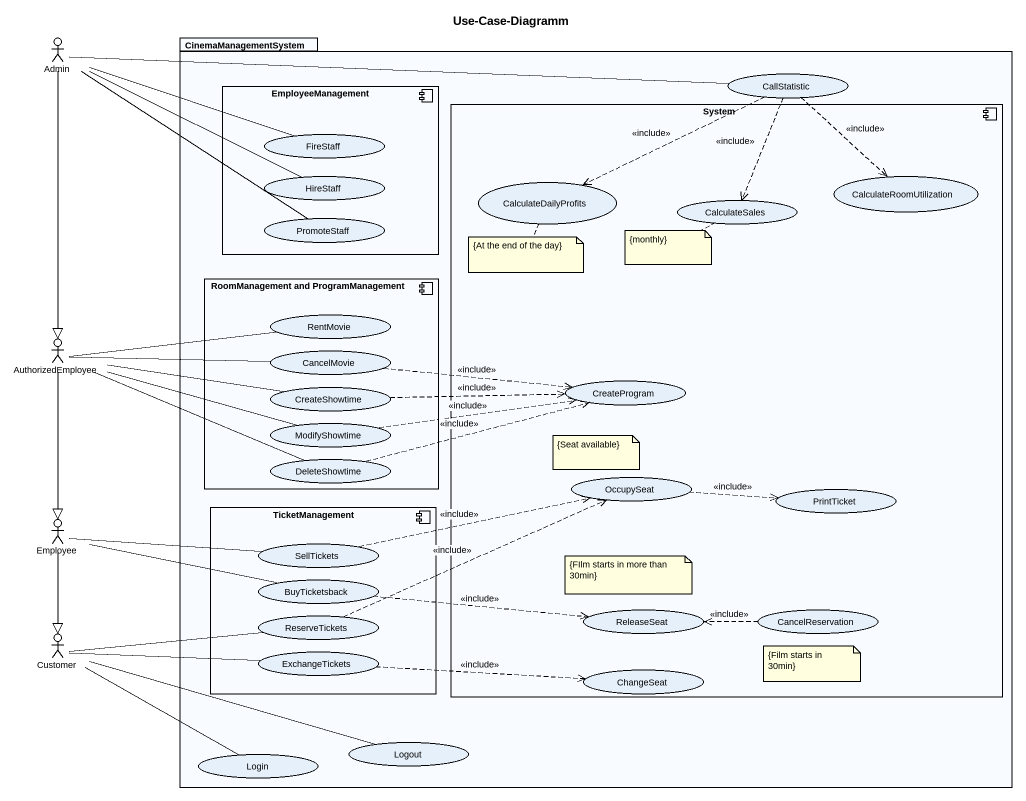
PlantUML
@startuml
title Use-Case-Diagramm
actor Admin
package CinemaManagementSystem {
  component EmployeeManagement {
    usecase FireStaff
    usecase HireStaff
    usecase PromoteStaff
  }
  usecase CallStatistic
  component System {
    usecase CalculateDailyProfits
    usecase CalculateSales
    usecase CalculateRoomUtilization
    usecase CreateProgram
    usecase OccupySeat
    usecase PrintTicket
    usecase ReleaseSeat
    usecase CancelReservation
    usecase ChangeSeat
  }
  component "RoomManagement and ProgramManagement" as RoomManagement_and {
    usecase RentMovie
    usecase CancelMovie
    usecase CreateShowtime
    usecase ModifyShowtime
    usecase DeleteShowtime
  }
  component TicketManagement {
    usecase SellTickets
    usecase BuyTicketsback
    usecase ReserveTickets
    usecase ExchangeTickets
  }
  usecase Logout
  usecase Login
}
actor AuthorizedEmployee
actor Employee
actor Customer
Admin -right- CallStatistic
Admin -right- FireStaff
Admin -right- HireStaff
Admin -- PromoteStaff
Admin --|> AuthorizedEmployee
CallStatistic .left.> CalculateDailyProfits : <<include>>
CallStatistic ..> CalculateSales : <<include>>
CallStatistic ..> CalculateRoomUtilization : <<include>>
AuthorizedEmployee -right- RentMovie
AuthorizedEmployee -right- CancelMovie
AuthorizedEmployee -right- CreateShowtime
AuthorizedEmployee -right- ModifyShowtime
AuthorizedEmployee -right- DeleteShowtime
AuthorizedEmployee --|> Employee
CancelMovie .right.> CreateProgram : <<include>>
CreateShowtime .right.> CreateProgram : <<include>>
ModifyShowtime .right.> CreateProgram : <<include>>
DeleteShowtime .right.> CreateProgram : <<include>>
OccupySeat .right.> PrintTicket : <<include>>
Employee -right- SellTickets
Employee -right- BuyTicketsback
Employee --|> Customer
SellTickets .right.> OccupySeat : <<include>>
BuyTicketsback .right.> ReleaseSeat : <<include>>
Customer -right- ReserveTickets
Customer -right- ExchangeTickets
Customer -right- Logout
Customer -right- Login
ReserveTickets .right.> OccupySeat : <<include>>
CancelReservation .left.> ReleaseSeat : <<include>>
ExchangeTickets .right.> ChangeSeat : <<include>>
note bottom of CalculateDailyProfits : {At the end of the day}
note left of CalculateSales : {monthly}
note as N3
  {Seat available}
end note
note as N4
  {FIlm starts in more than 30min}
end note
note as N5
  {Film starts in 30min}
end note
@enduml
